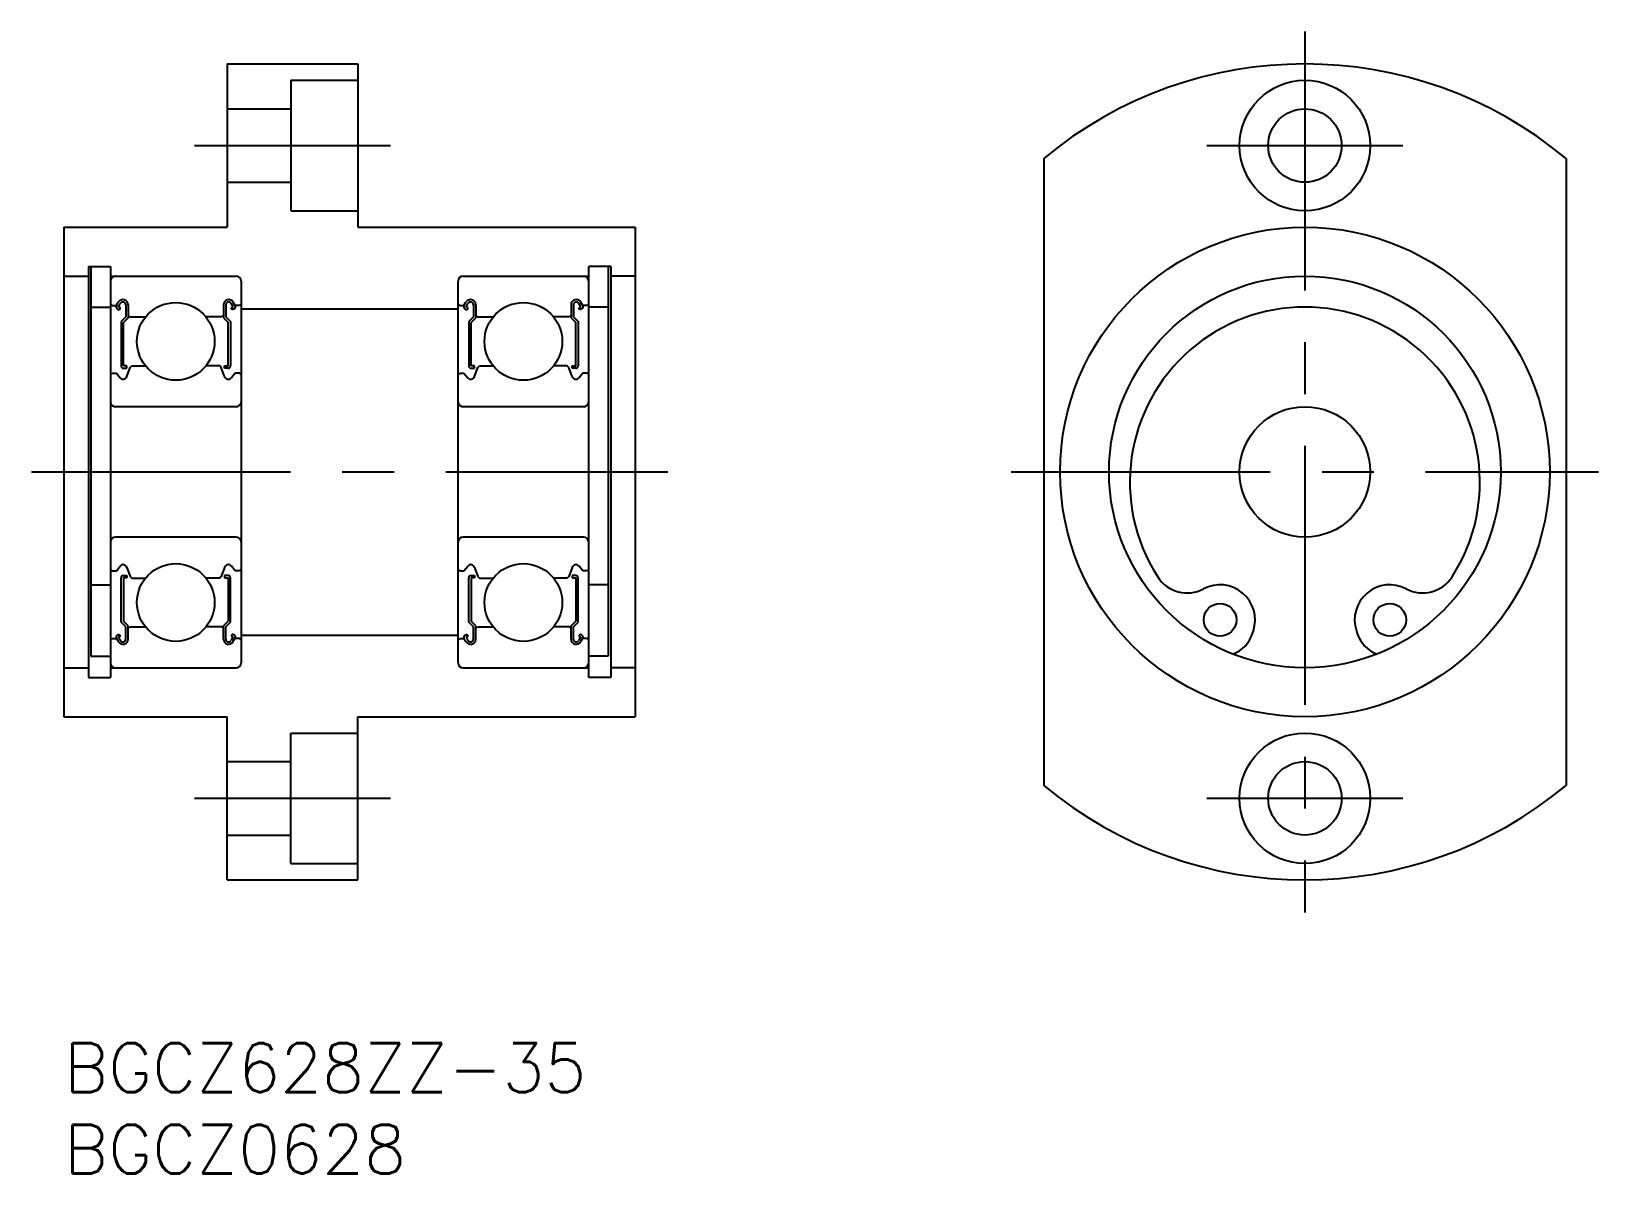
# Model space of a CAD drawing. Extents: x -2 to 94, y -8 to 62.
import ezdxf

# ---------------------------------------------------------------- set-up
doc = ezdxf.new("R2010")
doc.units = 0
doc.header["$LTSCALE"] = 0.5
doc.linetypes.add('CENTER', pattern=[50.8, 31.75, -6.35, 6.35, -6.35])
for name, color, linetype in [('MSM_CENTER', 1, 'CENTER'), ('MSM_CONTINUOUS', 7, 'CONTINUOUS'), ('MSM_PART_NUMBER', 7, 'CONTINUOUS')]:
    doc.layers.add(name, color=color, linetype=linetype)
doc.styles.get("Standard").update_dxf_attribs({"font": 'txt.shx', "height": 3, "bigfont": 'bigfont.shx'})

# ---------------------------------------------------------------- blocks, each defined once
blk = doc.blocks.new('*U6')
at = {"layer": 'MSM_PART_NUMBER'}
blk.add_text('BGCZ628ZZ-35', height=3, dxfattribs=at).set_placement((0, -3))
blk = doc.blocks.new('*U7')
at = {"layer": 'MSM_PART_NUMBER'}
blk.add_text('BGCZ0628', height=3, dxfattribs=at).set_placement((0, -8))

msp = doc.modelspace()

# ---------------------------------------------------------------- linework, layer by layer
at = {"layer": 'MSM_CENTER'}
for p, q in [((76.036, 62), (76.036, 8)), ((8, 55), (20, 55)), ((70.036, 55), (82.036, 55)), ((-2, 35), (37, 35)), ((58.036, 35), (94.036, 35)), ((8, 15), (20, 15)), ((70.036, 15), (82.036, 15))]:
    msp.add_line(p, q, dxfattribs=at)
at = {"layer": 'MSM_CONTINUOUS'}
for p, q in [((10, 60), (18, 60)), ((10, 60), (10, 50)), ((12, 60), (12, 60)), ((18, 60), (18, 50)), ((13.9, 59), (18, 59)), ((13.9, 59), (13.9, 51)), ((10, 57.25), (13.9, 57.25)), ((60.036, 54.209), (60.036, 15.791)), ((92.036, 54.209), (92.036, 15.791)), ((10, 52.75), (13.9, 52.75)), ((13.9, 51), (18, 51)), ((0, 50), (0, 20)), ((0, 50), (10, 50)), ((18, 50), (35, 50)), ((35, 50), (35, 20)), ((1.5, 47.6), (1.5, 22.4)), ((1.5, 47.6, 0.5), (2.85, 47.6, 0.5)), ((1.65, 47.6), (1.65, 23.715)), ((2.85, 47.6), (2.85, 22.4)), ((32.15, 22.4), (32.15, 47.6)), ((33.5, 47.6, 0.5), (32.15, 47.6, 0.5)), ((33.35, 47.6), (33.35, 23.715)), ((33.5, 47.6), (33.5, 22.4)), ((0, 47), (1.5, 47)), ((2.85, 47), (10.55, 47)), ((10.85, 46.7), (10.85, 23.3)), ((24.15, 23.3), (24.15, 46.7)), ((24.45, 47), (32.15, 47)), ((35, 47), (33.5, 47)), ((2.85, 45.3), (2.95, 45.2)), ((2.95, 45.2), (3.21, 45.2)), ((3.21, 45.2), (3.327, 45.398)), ((3.334, 45.128), (3.452, 45.326)), ((3.785, 45.237), (3.785, 44.5)), ((3.929, 45.237), (3.929, 44.44)), ((9.771, 45.237), (9.771, 44.44)), ((9.915, 45.237), (9.915, 44.5)), ((10.366, 45.128), (10.248, 45.326)), ((10.49, 45.2), (10.373, 45.398)), ((10.75, 45.2), (10.49, 45.2)), ((10.85, 45.3), (10.75, 45.2)), ((24.15, 45.3), (24.25, 45.2)), ((24.25, 45.2), (24.51, 45.2)), ((24.51, 45.2), (24.627, 45.398)), ((24.634, 45.128), (24.752, 45.326)), ((25.085, 45.237), (25.085, 44.5)), ((25.229, 45.237), (25.229, 44.44)), ((31.071, 45.237), (31.071, 44.44)), ((31.215, 45.237), (31.215, 44.5)), ((31.666, 45.128), (31.548, 45.326)), ((31.79, 45.2), (31.673, 45.398)), ((32.05, 45.2), (31.79, 45.2)), ((32.15, 45.3), (32.05, 45.2)), ((1.65, 45.1, 0.5), (2.85, 45.1, 0.5)), ((3.262, 45.003), (3.387, 44.931)), ((3.459, 45.056), (3.334, 45.128)), ((3.387, 44.931), (3.459, 45.056)), ((3.785, 44.5), (3.497, 44.212)), ((3.497, 44.212), (3.497, 41.494)), ((3.929, 44.44), (3.641, 44.153)), ((3.929, 44.6), (4.029, 44.5)), ((4.029, 44.5), (5.001, 44.5)), ((9.671, 44.5), (8.699, 44.5)), ((9.771, 44.6), (9.671, 44.5)), ((9.771, 44.44), (10.059, 44.153)), ((9.915, 44.5), (10.202, 44.212)), ((10.202, 44.212), (10.202, 41.494)), ((10.241, 45.056), (10.366, 45.128)), ((10.313, 44.931), (10.241, 45.056)), ((10.438, 45.003), (10.313, 44.931)), ((10.85, 45), (24.15, 45)), ((24.562, 45.003), (24.687, 44.931)), ((24.759, 45.056), (24.634, 45.128)), ((24.687, 44.931), (24.759, 45.056)), ((25.085, 44.5), (24.797, 44.212)), ((24.797, 44.212), (24.797, 41.494)), ((25.229, 44.44), (24.941, 44.153)), ((25.229, 44.6), (25.329, 44.5)), ((25.329, 44.5), (26.301, 44.5)), ((30.971, 44.5), (29.999, 44.5)), ((31.071, 44.6), (30.971, 44.5)), ((31.071, 44.44), (31.359, 44.153)), ((31.215, 44.5), (31.502, 44.212)), ((31.502, 44.212), (31.502, 41.494)), ((31.541, 45.056), (31.666, 45.128)), ((31.613, 44.931), (31.541, 45.056)), ((31.738, 45.003), (31.613, 44.931)), ((33.35, 45.1, 0.5), (32.15, 45.1, 0.5)), ((3.641, 41.494), (3.641, 44.153)), ((10.059, 41.494), (10.059, 44.153)), ((24.941, 41.494), (24.941, 44.153)), ((31.359, 41.494), (31.359, 44.153)), ((3.857, 41.494), (3.641, 41.494)), ((3.641, 41.35), (3.857, 41.35)), ((3.857, 41.35), (3.857, 41.494)), ((3.857, 40.852), (4.059, 41.406)), ((4.059, 41.406), (4.159, 41.5)), ((4.159, 41.5), (5.001, 41.5)), ((9.541, 41.5), (8.699, 41.5)), ((9.641, 41.406), (9.541, 41.5)), ((9.843, 40.852), (9.641, 41.406)), ((9.843, 41.494), (10.059, 41.494)), ((9.843, 41.35), (9.843, 41.494)), ((10.059, 41.35), (9.843, 41.35)), ((25.157, 41.494), (24.941, 41.494)), ((24.941, 41.35), (25.157, 41.35)), ((25.157, 41.35), (25.157, 41.494)), ((25.157, 40.852), (25.359, 41.406)), ((25.359, 41.406), (25.459, 41.5)), ((25.459, 41.5), (26.301, 41.5)), ((30.841, 41.5), (29.999, 41.5)), ((30.941, 41.406), (30.841, 41.5)), ((31.143, 40.852), (30.941, 41.406)), ((31.143, 41.494), (31.359, 41.494)), ((31.143, 41.35), (31.143, 41.494)), ((31.359, 41.35), (31.143, 41.35)), ((2.85, 40.95), (2.95, 41.05)), ((2.95, 41.05), (3.21, 41.05)), ((3.21, 41.05), (3.441, 40.767)), ((10.49, 41.05), (10.259, 40.767)), ((10.75, 41.05), (10.49, 41.05)), ((10.85, 40.95), (10.75, 41.05)), ((24.15, 40.95), (24.25, 41.05)), ((24.25, 41.05), (24.51, 41.05)), ((24.51, 41.05), (24.741, 40.767)), ((31.79, 41.05), (31.559, 40.767)), ((32.05, 41.05), (31.79, 41.05)), ((32.15, 40.95), (32.05, 41.05)), ((10.55, 39), (3.15, 39)), ((31.85, 39), (24.45, 39)), ((10.55, 31), (3.15, 31)), ((31.85, 31), (24.45, 31)), ((2.85, 29.05), (2.95, 28.95)), ((2.95, 28.95), (3.21, 28.95)), ((3.21, 28.95), (3.441, 29.233)), ((3.857, 29.148), (4.059, 28.594)), ((9.843, 29.148), (9.641, 28.594)), ((10.49, 28.95), (10.259, 29.233)), ((10.75, 28.95), (10.49, 28.95)), ((10.85, 29.05), (10.75, 28.95)), ((24.15, 29.05), (24.25, 28.95)), ((24.25, 28.95), (24.51, 28.95)), ((24.51, 28.95), (24.741, 29.233)), ((25.157, 29.148), (25.359, 28.594)), ((31.143, 29.148), (30.941, 28.594)), ((31.79, 28.95), (31.559, 29.233)), ((32.05, 28.95), (31.79, 28.95)), ((32.15, 29.05), (32.05, 28.95)), ((1.65, 28.086, 0.5), (2.85, 28.086, 0.5)), ((3.497, 25.788), (3.497, 28.506)), ((3.641, 28.65), (3.857, 28.65)), ((3.641, 28.506), (3.641, 25.847)), ((3.857, 28.506), (3.641, 28.506)), ((3.857, 28.65), (3.857, 28.506)), ((4.059, 28.594), (4.159, 28.5)), ((4.159, 28.5), (5.001, 28.5)), ((9.541, 28.5), (8.699, 28.5)), ((9.641, 28.594), (9.541, 28.5)), ((9.843, 28.65), (9.843, 28.506)), ((10.059, 28.65), (9.843, 28.65)), ((9.843, 28.506), (10.059, 28.506)), ((10.059, 28.506), (10.059, 25.847)), ((10.202, 25.788), (10.202, 28.506)), ((24.797, 25.788), (24.797, 28.506)), ((24.941, 28.65), (25.157, 28.65)), ((24.941, 28.506), (24.941, 25.847)), ((25.157, 28.506), (24.941, 28.506)), ((25.157, 28.65), (25.157, 28.506)), ((25.359, 28.594), (25.459, 28.5)), ((25.459, 28.5), (26.301, 28.5)), ((30.841, 28.5), (29.999, 28.5)), ((30.941, 28.594), (30.841, 28.5)), ((31.143, 28.65), (31.143, 28.506)), ((31.359, 28.65), (31.143, 28.65)), ((31.143, 28.506), (31.359, 28.506)), ((31.359, 28.506), (31.359, 25.847)), ((31.502, 25.788), (31.502, 28.506)), ((33.35, 28.086, 0.5), (32.15, 28.086, 0.5)), ((3.262, 24.997), (3.387, 25.069)), ((3.387, 25.069), (3.459, 24.944)), ((3.785, 25.5), (3.497, 25.788)), ((3.929, 25.56), (3.641, 25.847)), ((3.785, 24.763), (3.785, 25.5)), ((3.929, 24.763), (3.929, 25.56)), ((3.929, 25.4), (4.029, 25.5)), ((4.029, 25.5), (5.001, 25.5)), ((9.671, 25.5), (8.699, 25.5)), ((9.771, 25.4), (9.671, 25.5)), ((9.771, 25.56), (10.059, 25.847)), ((9.771, 24.763), (9.771, 25.56)), ((9.915, 25.5), (10.202, 25.788)), ((9.915, 24.763), (9.915, 25.5)), ((10.313, 25.069), (10.241, 24.944)), ((10.438, 24.997), (10.313, 25.069)), ((10.85, 25), (24.15, 25)), ((24.562, 24.997), (24.687, 25.069)), ((24.687, 25.069), (24.759, 24.944)), ((25.085, 25.5), (24.797, 25.788)), ((25.229, 25.56), (24.941, 25.847)), ((25.085, 24.763), (25.085, 25.5)), ((25.229, 24.763), (25.229, 25.56)), ((25.229, 25.4), (25.329, 25.5)), ((25.329, 25.5), (26.301, 25.5)), ((30.971, 25.5), (29.999, 25.5)), ((31.071, 25.4), (30.971, 25.5)), ((31.071, 25.56), (31.359, 25.847)), ((31.071, 24.763), (31.071, 25.56)), ((31.215, 25.5), (31.502, 25.788)), ((31.215, 24.763), (31.215, 25.5)), ((31.613, 25.069), (31.541, 24.944)), ((31.738, 24.997), (31.613, 25.069)), ((72.825, 25.098), (72.882, 25.272)), ((79.191, 25.272), (79.248, 25.098)), ((2.85, 24.7), (2.95, 24.8)), ((2.95, 24.8), (3.21, 24.8)), ((3.21, 24.8), (3.327, 24.602)), ((3.459, 24.944), (3.334, 24.872)), ((3.334, 24.872), (3.452, 24.674)), ((10.241, 24.944), (10.366, 24.872)), ((10.366, 24.872), (10.248, 24.674)), ((10.49, 24.8), (10.373, 24.602)), ((10.75, 24.8), (10.49, 24.8)), ((10.85, 24.7), (10.75, 24.8)), ((24.15, 24.7), (24.25, 24.8)), ((24.25, 24.8), (24.51, 24.8)), ((24.51, 24.8), (24.627, 24.602)), ((24.759, 24.944), (24.634, 24.872)), ((24.634, 24.872), (24.752, 24.674)), ((31.541, 24.944), (31.666, 24.872)), ((31.666, 24.872), (31.548, 24.674)), ((31.79, 24.8), (31.673, 24.602)), ((32.05, 24.8), (31.79, 24.8)), ((32.15, 24.7), (32.05, 24.8)), ((1.65, 23.715, 0.5), (2.85, 23.715, 0.5)), ((33.35, 23.715, 0.5), (32.15, 23.715, 0.5)), ((0, 23), (1.5, 23)), ((1.5, 22.4, 0.5), (2.85, 22.4, 0.5)), ((2.85, 23), (10.55, 23)), ((24.45, 23), (32.15, 23)), ((33.5, 22.4, 0.5), (32.15, 22.4, 0.5)), ((35, 23), (33.5, 23)), ((0, 20), (10, 20)), ((10, 10), (10, 20)), ((18, 20), (35, 20)), ((18, 10), (18, 20)), ((13.9, 11), (13.9, 19)), ((13.9, 19), (18, 19)), ((10, 17.25), (13.9, 17.25)), ((10, 12.75), (13.9, 12.75)), ((13.9, 11), (18, 11)), ((10, 10), (18, 10))]:
    msp.add_line(p, q, dxfattribs=at)
for centre, radius in [((76.036, 55), 4), ((76.036, 55), 2.25), ((76.036, 35), 15), ((76.036, 35), 12), ((6.85, 43), 2.381), ((28.15, 43), 2.381), ((76.036, 35), 4), ((6.85, 27), 2.381), ((28.15, 27), 2.381), ((70.836, 25.936), 1), ((81.236, 25.936), 1), ((76.036, 15), 4), ((76.036, 15), 2.25)]:
    msp.add_circle(centre, radius, dxfattribs=at)
for centre, radius, start, end in [((76.036, 35), 25, 50.20818, 129.79182), ((3.15, 46.7), 0.3, 90, 180), ((10.55, 46.7), 0.3, 0, 90), ((24.45, 46.7), 0.3, 90, 180), ((31.85, 46.7), 0.3, 0, 90), ((3.334, 45.128), 0.144, 149.99132, 239.99638), ((3.607, 45.237), 0.323, 0.0015, 150.00622), ((3.607, 45.237), 0.179, 0.00286, 150.00561), ((10.093, 45.237), 0.323, 29.99378, 179.9985), ((10.093, 45.237), 0.179, 29.99439, 179.99714), ((10.366, 45.128), 0.144, 300.00362, 30.00868), ((24.634, 45.128), 0.144, 149.99132, 239.99638), ((24.907, 45.237), 0.323, 0.0015, 150.00622), ((24.907, 45.237), 0.179, 0.00286, 150.00561), ((31.393, 45.237), 0.323, 29.99378, 179.9985), ((31.393, 45.237), 0.179, 29.99439, 179.99714), ((31.666, 45.128), 0.144, 300.00362, 30.00868), ((76.036, 34.375), 10.725, 327.24878, 212.75122), ((3.641, 41.494), 0.144, 180.00005, 270.00003), ((10.059, 41.494), 0.144, 269.99997, 359.99995), ((24.941, 41.494), 0.144, 180.00005, 270.00003), ((31.359, 41.494), 0.144, 269.99997, 359.99995), ((3.626, 40.922), 0.241, 220.00094, 343.15681), ((10.074, 40.922), 0.241, 196.84319, 319.99906), ((24.926, 40.922), 0.241, 220.00094, 343.15681), ((31.374, 40.922), 0.241, 196.84319, 319.99906), ((3.15, 39.3), 0.3, 180, 270), ((10.55, 39.3), 0.3, 270, 0), ((24.45, 39.3), 0.3, 180, 270), ((31.85, 39.3), 0.3, 270, 0), ((3.15, 30.7), 0.3, 90, 180), ((10.55, 30.7), 0.3, 0, 90), ((24.45, 30.7), 0.3, 90, 180), ((31.85, 30.7), 0.3, 0, 90), ((3.626, 29.078), 0.241, 16.84319, 139.99906), ((10.074, 29.078), 0.241, 40.00094, 163.15681), ((24.926, 29.078), 0.241, 16.84319, 139.99906), ((31.374, 29.078), 0.241, 40.00094, 163.15681), ((3.641, 28.506), 0.144, 89.99997, 179.99995), ((10.059, 28.506), 0.144, 0.00005, 90.00003), ((24.941, 28.506), 0.144, 89.99997, 179.99995), ((31.359, 28.506), 0.144, 0.00005, 90.00003), ((68.825, 29.736), 2.15, 212.75122, 297.89567), ((70.836, 25.936), 2.15, 342.03107, 117.89567), ((81.236, 25.936), 2.15, 62.10433, 197.96893), ((83.248, 29.736), 2.15, 242.10433, 327.24878), ((3.334, 24.872), 0.144, 120.00362, 210.00868), ((10.366, 24.872), 0.144, 329.99132, 59.99638), ((24.634, 24.872), 0.144, 120.00362, 210.00868), ((31.666, 24.872), 0.144, 329.99132, 59.99638), ((70.923, 25.715), 2, 290.47134, 342.03107), ((81.15, 25.715), 2, 197.96893, 249.52866), ((3.607, 24.763), 0.323, 209.99378, 359.9985), ((3.607, 24.763), 0.179, 209.99439, 359.99714), ((10.093, 24.763), 0.323, 180.0015, 330.00622), ((10.093, 24.763), 0.179, 180.00286, 330.00561), ((24.907, 24.763), 0.323, 209.99378, 359.9985), ((24.907, 24.763), 0.179, 209.99439, 359.99714), ((31.393, 24.763), 0.323, 180.0015, 330.00622), ((31.393, 24.763), 0.179, 180.00286, 330.00561), ((3.15, 23.3), 0.3, 180, 270), ((10.55, 23.3), 0.3, 270, 0), ((24.45, 23.3), 0.3, 180, 270), ((31.85, 23.3), 0.3, 270, 0), ((76.036, 35), 25, 230.20818, 309.79182)]:
    msp.add_arc(centre, radius, start, end, dxfattribs=at)

# ---------------------------------------------------------------- block references
for name in ['*U6', '*U7']:
    msp.add_blockref(name, (0, 0), dxfattribs=at)

doc.saveas('drawing.dxf')
